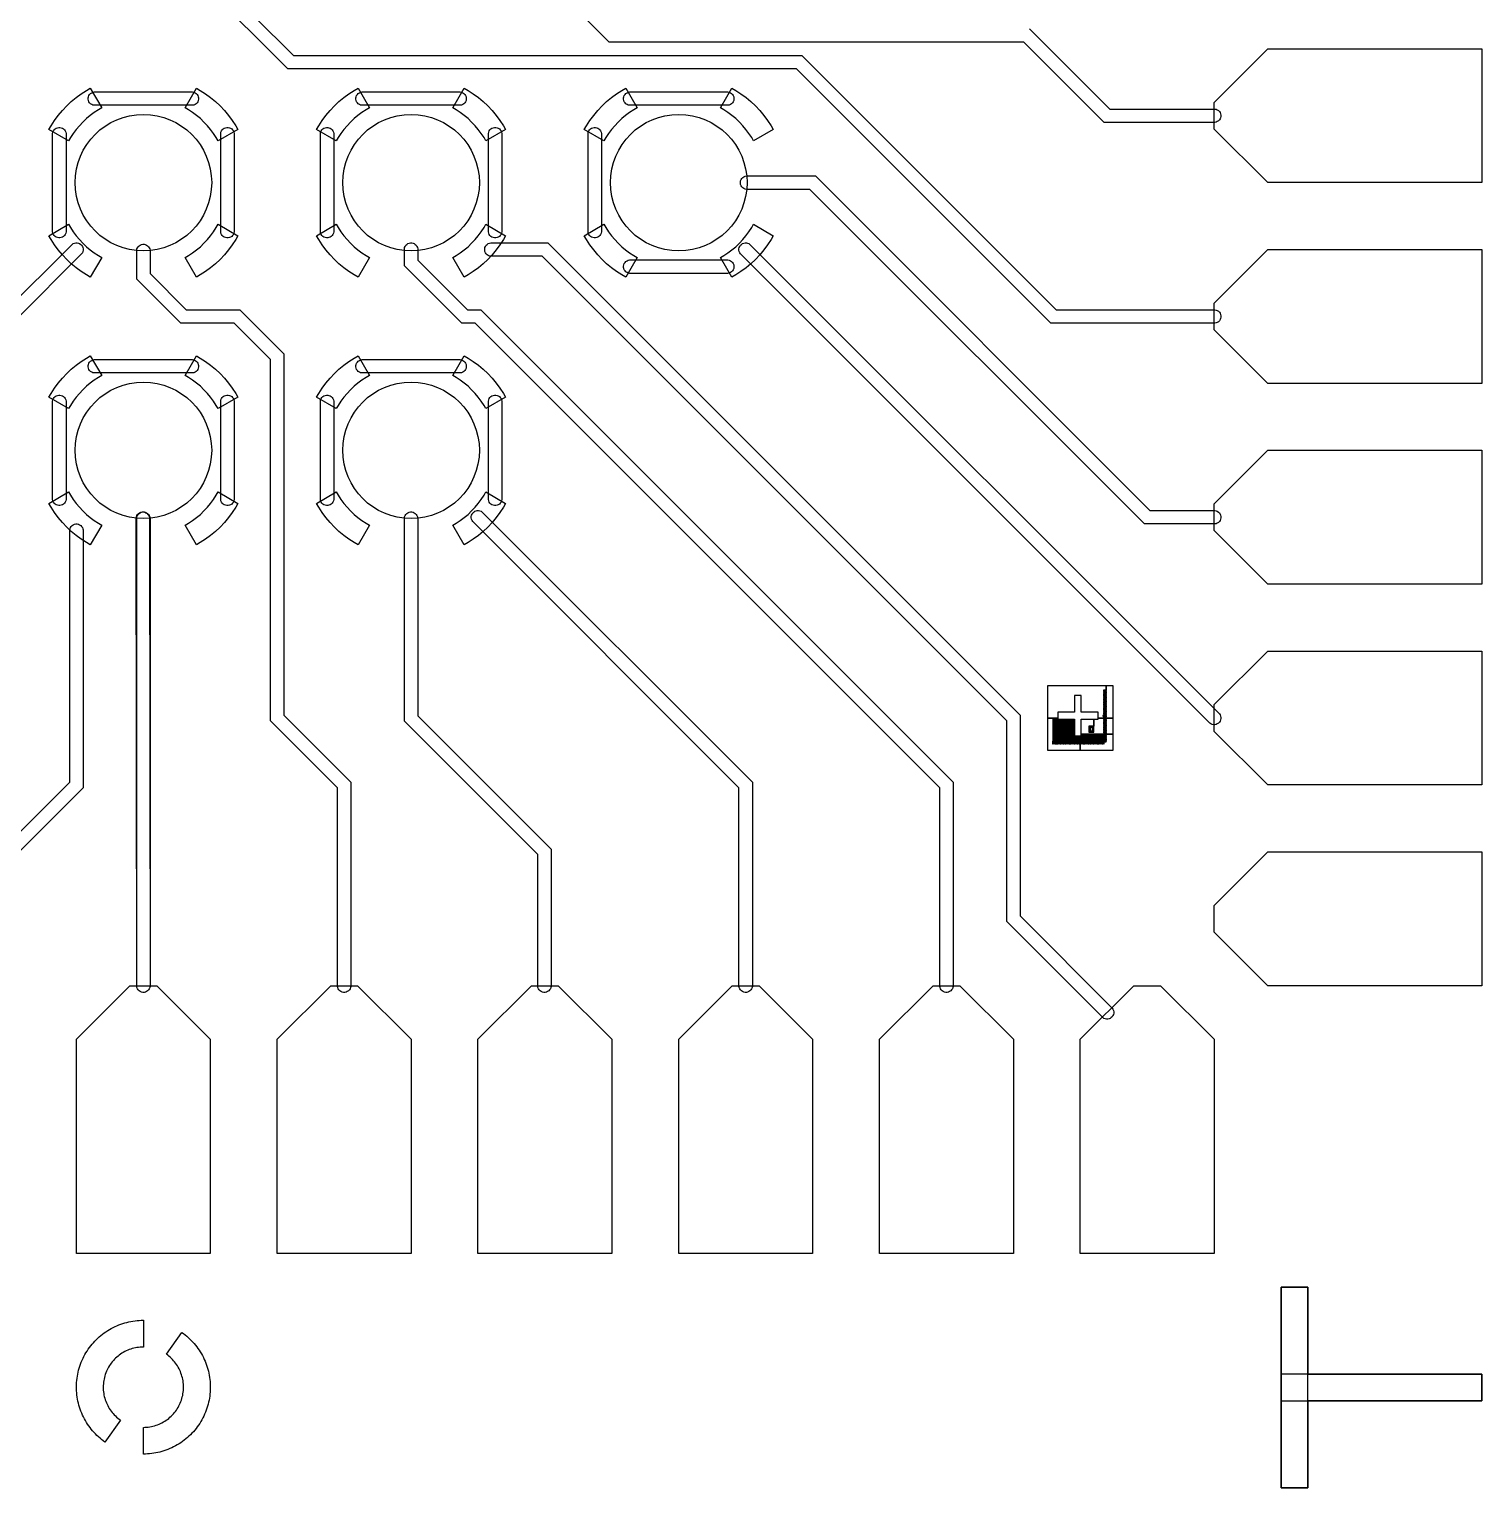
# Model space of a CAD drawing. Extents: x -17000 to 83000, y -61000 to 39000.
# Drawn here: x 32147 to 43000, y -33752 to -22853 of the extents above; entities that cross this region are included whole.
import ezdxf

# ---------------------------------------------------------------- set-up
doc = ezdxf.new("R2010")
doc.units = 0
doc.layers.add('Central Electrodes', color=2, linetype='CONTINUOUS')

# ---------------------------------------------------------------- blocks, each defined once
blk = doc.blocks.new('Half_moon_alignment1')
at = {"layer": 'Central Electrodes'}
for points in [[(-286.79, -409.58), (-299.5, -400.5), (-311.75, -391), (-324, -381), (-335.75, -370.75), (-347, -360), (-358, -349), (-368.75, -337.5), (-379.25, -326), (-389.25, -314), (-398.75, -301.5), (-408, -289), (-417, -276), (-425.25, -263), (-433.25, -249.5), (-441, -236), (-448, -222), (-454.75, -208), (-461, -193.5), (-466.75, -179), (-472.25, -164.5), (-477.25, -149.5), (-481.5, -134.5), (-485.5, -119.5), (-489, -104.25), (-492, -89), (-494.5, -73.5), (-496.75, -58), (-498.25, -42.5), (-499.25, -27), (-500, -11.25), (-500, 4.25), (-499.75, 20), (-498.75, 35.5), (-497.5, 51), (-495.5, 66.5), (-493.25, 82), (-490.5, 97.5), (-487.25, 112.75), (-483.5, 127.75), (-479.25, 143), (-474.5, 157.75), (-469.25, 172.5), (-463.75, 187), (-457.75, 201.5), (-451, 215.75), (-444.25, 229.75), (-436.75, 243.5), (-429, 257), (-420.75, 270.25), (-412, 283.25), (-403, 296), (-393.5, 308.5), (-383.75, 320.5), (-373.5, 332.5), (-363, 344), (-352, 355), (-340.75, 366), (-329.25, 376.5), (-317.25, 386.5), (-305, 396.25), (-292.5, 405.5), (-279.75, 414.5), (-266.5, 423), (-253.25, 431.25), (-239.75, 438.75), (-225.75, 446), (-211.75, 453), (-197.5, 459.25), (-183, 465.25), (-168.5, 470.75), (-153.75, 475.75), (-138.75, 480.5), (-123.75, 484.5), (-108.5, 488), (-93.25, 491.25), (-77.75, 494), (-62.25, 496.25), (-46.75, 497.75), (-31.25, 499), (-15.5, 499.75), (0, 500), (0, 300), (-12, 299.75), (-24, 299), (-36, 297.75), (-48, 296.25), (-59.75, 294), (-71.5, 291.25), (-83.25, 288.25), (-94.75, 284.75), (-106.25, 280.75), (-117.25, 276.25), (-128.25, 271.25), (-139, 265.75), (-149.75, 260), (-160, 253.75), (-170, 247.25), (-179.75, 240.25), (-189.25, 232.75), (-198.5, 225), (-207.5, 216.75), (-216, 208.25), (-224.25, 199.5), (-232, 190.25), (-239.5, 180.75), (-246.5, 171), (-253.25, 161), (-259.5, 150.75), (-265.25, 140.25), (-270.75, 129.5), (-275.75, 118.5), (-280.25, 107.25), (-284.25, 96), (-288, 84.5), (-291, 72.75), (-293.75, 61), (-296, 49.25), (-297.75, 37.25), (-299, 25.25), (-299.75, 13.25), (-300, 1.25), (-299.75, -10.75), (-299.25, -22.75), (-298, -34.75), (-296.25, -46.75), (-294.25, -58.75), (-291.75, -70.5), (-288.5, -82), (-285, -93.5), (-281, -105), (-276.75, -116.25), (-271.75, -127.25), (-266.5, -138), (-260.75, -148.5), (-254.5, -159), (-248, -169), (-241, -178.75), (-233.5, -188.25), (-225.75, -197.5), (-217.75, -206.5), (-209.25, -215), (-200.5, -223.25), (-191.25, -231.25), (-181.75, -238.75), (-172.07, -245.75)], [(0, -500), (0, -300), (12, -299.75), (24, -299), (36, -297.75), (48, -296.25), (59.75, -294), (71.5, -291.25), (83.25, -288.25), (94.75, -284.75), (106.25, -280.75), (117.25, -276.25), (128.25, -271.25), (139, -265.75), (149.75, -260), (160, -253.75), (170, -247.25), (179.75, -240.25), (189.25, -232.75), (198.5, -225), (207.5, -216.75), (216, -208.25), (224.25, -199.5), (232, -190.25), (239.5, -180.75), (246.5, -171), (253.25, -161), (259.5, -150.75), (265.25, -140.25), (270.75, -129.5), (275.75, -118.5), (280.25, -107.25), (284.25, -96), (288, -84.5), (291, -72.75), (293.75, -61), (296, -49.25), (297.75, -37.25), (299, -25.25), (299.75, -13.25), (300, -1.25), (299.75, 10.75), (299.25, 22.75), (298, 34.75), (296.25, 46.75), (294.25, 58.75), (291.75, 70.5), (288.5, 82), (285, 93.5), (281, 105), (276.75, 116.25), (271.75, 127.25), (266.5, 138), (260.75, 148.5), (254.5, 159), (248, 169), (241, 178.75), (233.5, 188.25), (225.75, 197.5), (217.75, 206.5), (209.25, 215), (200.5, 223.25), (191.25, 231.25), (181.75, 238.75), (172.07, 245.75), (286.79, 409.58), (299.5, 400.5), (311.75, 391), (324, 381), (335.75, 370.75), (347, 360), (358, 349), (368.75, 337.5), (379.25, 326), (389.25, 314), (398.75, 301.5), (408, 289), (417, 276), (425.25, 263), (433.25, 249.5), (441, 236), (448, 222), (454.75, 208), (461, 193.5), (466.75, 179), (472.25, 164.5), (477.25, 149.5), (481.5, 134.5), (485.5, 119.5), (489, 104.25), (492, 89), (494.5, 73.5), (496.75, 58), (498.25, 42.5), (499.25, 27), (500, 11.25), (500, -4.25), (499.75, -20), (498.75, -35.5), (497.5, -51), (495.5, -66.5), (493.25, -82), (490.5, -97.5), (487.25, -112.75), (483.5, -127.75), (479.25, -143), (474.5, -157.75), (469.25, -172.5), (463.75, -187), (457.75, -201.5), (451, -215.75), (444.25, -229.75), (436.75, -243.5), (429, -257), (420.75, -270.25), (412, -283.25), (403, -296), (393.5, -308.5), (383.75, -320.5), (373.5, -332.5), (363, -344), (352, -355), (340.75, -366), (329.25, -376.5), (317.25, -386.5), (305, -396.25), (292.5, -405.5), (279.75, -414.5), (266.5, -423), (253.25, -431.25), (239.75, -438.75), (225.75, -446), (211.75, -453), (197.5, -459.25), (183, -465.25), (168.5, -470.75), (153.75, -475.75), (138.75, -480.5), (123.75, -484.5), (108.5, -488), (93.25, -491.25), (77.75, -494), (62.25, -496.25), (46.75, -497.75), (31.25, -499), (15.5, -499.75)]]:
    blk.add_lwpolyline(points, close=True, dxfattribs=at)
blk = doc.blocks.new('BIG_photolith_alignment1')
at = {"layer": 'Central Electrodes'}
for points in [[(-225, -17.5), (-225, 225), (210, 225), (210, 190), (190, 190), (190, 185), (210, 185), (210, 180.5), (190, 180.5), (190, 175.5), (210, 175.5), (210, 171), (190, 171), (190, 166), (210, 166), (210, 161.5), (190, 161.5), (190, 156.5), (210, 156.5), (210, 152), (190, 152), (190, 147), (210, 147), (210, 142.5), (190, 142.5), (190, 137.5), (210, 137.5), (210, 133), (190, 133), (190, 128), (210, 128), (210, 123.5), (190, 123.5), (190, 118.5), (210, 118.5), (210, 114), (190, 114), (190, 109), (210, 109), (210, 104.5), (190, 104.5), (190, 99.5), (210, 99.5), (210, 95), (190, 95), (190, 90), (210, 90), (210, 85.5), (190, 85.5), (190, 80.5), (210, 80.5), (210, 76), (190, 76), (190, 71), (210, 71), (210, 66.5), (190, 66.5), (190, 61.5), (210, 61.5), (210, 57), (190, 57), (190, 52), (210, 52), (210, 47.5), (190, 47.5), (190, 42.5), (210, 42.5), (210, 38), (190, 38), (190, 33), (210, 33), (210, 28.5), (190, 28.5), (190, 23.5), (210, 23.5), (210, 19), (190, 19), (190, 14), (210, 14), (210, 9.5), (190, 9.5), (190, 4.5), (210, 4.5), (210, 0), (185, 0), (185, -5), (210, -5), (210, -9.5), (190, -9.5), (190, -14.5), (210, -14.5), (210, 225), (260, 225), (260, -17.5), (150, -17.5), (150, 25), (25, 25), (25, 150), (-25, 150), (-25, 25), (-150, 25), (-150, -17.5)], [(-225, -260), (-225, -17.5), (-185, -17.5), (-185, -190), (-190, -190), (-190, -210), (-185, -210), (-185, -17.5), (-175.5, -17.5), (-175.5, -190), (-180.5, -190), (-180.5, -210), (-175.5, -210), (-175.5, -17.5), (-166, -17.5), (-166, -190), (-171, -190), (-171, -210), (-166, -210), (-166, -17.5), (-156.5, -17.5), (-156.5, -190), (-161.5, -190), (-161.5, -210), (-156.5, -210), (-156.5, -17.5), (-150, -17.5), (-150, -25), (-147, -25), (-147, -190), (-152, -190), (-152, -210), (-147, -210), (-147, -25), (-137.5, -25), (-137.5, -190), (-142.5, -190), (-142.5, -210), (-137.5, -210), (-137.5, -25), (-128, -25), (-128, -190), (-133, -190), (-133, -210), (-128, -210), (-128, -25), (-118.5, -25), (-118.5, -190), (-123.5, -190), (-123.5, -210), (-118.5, -210), (-118.5, -25), (-109, -25), (-109, -190), (-114, -190), (-114, -210), (-109, -210), (-109, -25), (-99.5, -25), (-99.5, -190), (-104.5, -190), (-104.5, -210), (-99.5, -210), (-99.5, -25), (-90, -25), (-90, -190), (-95, -190), (-95, -210), (-90, -210), (-90, -25), (-80.5, -25), (-80.5, -190), (-85.5, -190), (-85.5, -210), (-80.5, -210), (-80.5, -25), (-71, -25), (-71, -190), (-76, -190), (-76, -210), (-71, -210), (-71, -25), (-61.5, -25), (-61.5, -190), (-66.5, -190), (-66.5, -210), (-61.5, -210), (-61.5, -25), (-52, -25), (-52, -190), (-57, -190), (-57, -210), (-52, -210), (-52, -25), (-42.5, -25), (-42.5, -190), (-47.5, -190), (-47.5, -210), (-42.5, -210), (-42.5, -25), (-33, -25), (-33, -190), (-38, -190), (-38, -210), (-33, -210), (-33, -25), (-25, -25), (-25, -150), (-23.5, -150), (-23.5, -190), (-28.5, -190), (-28.5, -210), (-23.5, -210), (-23.5, -150), (-14, -150), (-14, -190), (-19, -190), (-19, -210), (-14, -210), (-14, -150), (-4.5, -150), (-4.5, -190), (-9.5, -190), (-9.5, -210), (-4.5, -210), (-4.5, -150), (5, -150), (5, -185), (0, -185), (0, -210), (5, -210), (5, -150), (14.5, -150), (14.5, -190), (9.5, -190), (9.5, -210), (14.5, -210), (14.5, -150), (17.5, -150), (17.5, -260)], [(25, -138.75), (25, -25), (117.5, -25), (117.5, -77.5), (82.5, -77.5), (82.5, -122.5), (117.5, -122.5), (117.5, -25), (150, -25), (150, -17.5), (210, -17.5), (210, -19), (190, -19), (190, -24), (210, -24), (210, -28.5), (190, -28.5), (190, -33.5), (210, -33.5), (210, -38), (190, -38), (190, -43), (210, -43), (210, -47.5), (190, -47.5), (190, -52.5), (210, -52.5), (210, -57), (190, -57), (190, -62), (210, -62), (210, -66.5), (190, -66.5), (190, -71.5), (210, -71.5), (210, -76), (190, -76), (190, -81), (210, -81), (210, -85.5), (190, -85.5), (190, -90.5), (210, -90.5), (210, -95), (190, -95), (190, -100), (210, -100), (210, -104.5), (190, -104.5), (190, -109.5), (210, -109.5), (210, -114), (190, -114), (190, -119), (210, -119), (210, -123.5), (190, -123.5), (190, -128.5), (210, -128.5), (210, -133), (190, -133), (190, -138), (210, -138), (210, -17.5), (260, -17.5), (260, -138.75)], [(92.5, -117.5), (87.5, -112.5), (87.5, -87.5), (92.5, -82.5), (107.5, -82.5), (112.5, -87.5), (112.5, -112.5), (107.5, -117.5), (92.5, -117.5), (92.5, -110), (95, -112.5), (105, -112.5), (107.5, -110), (107.5, -90), (105, -87.5), (95, -87.5), (92.5, -90)], [(17.5, -260), (17.5, -150), (24, -150), (24, -190), (19, -190), (19, -210), (24, -210), (24, -150), (25, -150), (25, -138.75), (33.5, -138.75), (33.5, -190), (28.5, -190), (28.5, -210), (33.5, -210), (33.5, -138.75), (43, -138.75), (43, -190), (38, -190), (38, -210), (43, -210), (43, -138.75), (52.5, -138.75), (52.5, -190), (47.5, -190), (47.5, -210), (52.5, -210), (52.5, -138.75), (62, -138.75), (62, -190), (57, -190), (57, -210), (62, -210), (62, -138.75), (71.5, -138.75), (71.5, -190), (66.5, -190), (66.5, -210), (71.5, -210), (71.5, -138.75), (81, -138.75), (81, -190), (76, -190), (76, -210), (81, -210), (81, -138.75), (90.5, -138.75), (90.5, -190), (85.5, -190), (85.5, -210), (90.5, -210), (90.5, -138.75), (100, -138.75), (100, -190), (95, -190), (95, -210), (100, -210), (100, -138.75), (109.5, -138.75), (109.5, -190), (104.5, -190), (104.5, -210), (109.5, -210), (109.5, -138.75), (119, -138.75), (119, -190), (114, -190), (114, -210), (119, -210), (119, -138.75), (128.5, -138.75), (128.5, -190), (123.5, -190), (123.5, -210), (128.5, -210), (128.5, -138.75), (138, -138.75), (138, -190), (133, -190), (133, -210), (138, -210), (138, -138.75), (147.5, -138.75), (147.5, -190), (142.5, -190), (142.5, -210), (147.5, -210), (147.5, -138.75), (157, -138.75), (157, -190), (152, -190), (152, -210), (157, -210), (157, -138.75), (166.5, -138.75), (166.5, -190), (161.5, -190), (161.5, -210), (166.5, -210), (166.5, -138.75), (176, -138.75), (176, -190), (171, -190), (171, -210), (176, -210), (176, -138.75), (185.5, -138.75), (185.5, -190), (180.5, -190), (180.5, -210), (185.5, -210), (185.5, -138.75), (210, -138.75), (210, -142.5), (190, -142.5), (190, -147.5), (210, -147.5), (210, -152), (190, -152), (190, -157), (210, -157), (210, -161.5), (190, -161.5), (190, -166.5), (210, -166.5), (210, -171), (190, -171), (190, -176), (210, -176), (210, -180.5), (190, -180.5), (190, -185.5), (210, -185.5), (210, -190), (190, -190), (190, -210), (195, -210), (195, -195), (210, -195), (210, -138.75), (260, -138.75), (260, -260)]]:
    blk.add_lwpolyline(points, close=True, dxfattribs=at)

msp = doc.modelspace()

# ---------------------------------------------------------------- linework, layer by layer
at = {"layer": 'Central Electrodes'}
for points in [[(39620.71, -22850), (40220.71, -23450), (41004.925, -23450), (41014.584, -23451.921), (41023.684, -23455.691), (41031.873, -23461.162), (41038.838, -23468.127), (41044.309, -23476.316), (41048.079, -23485.416), (41050, -23495.075), (41050, -23504.925), (41048.079, -23514.584), (41044.309, -23523.684), (41038.838, -23531.873), (41031.873, -23538.838), (41023.684, -23544.309), (41014.584, -23548.079), (41004.925, -23550), (40179.29, -23550), (39579.29, -22950), (36479.29, -22950), (35579.29, -22050)], [(33531.873, -22461.163), (34120.71, -23050), (37920.71, -23050), (39820.71, -24950), (41004.925, -24950), (41014.584, -24951.921), (41023.684, -24955.691), (41031.873, -24961.162), (41038.838, -24968.127), (41044.309, -24976.316), (41048.079, -24985.416), (41050, -24995.075), (41050, -25004.925), (41048.079, -25014.584), (41044.309, -25023.684), (41038.838, -25031.873), (41031.873, -25038.838), (41023.684, -25044.309), (41014.584, -25048.079), (41004.925, -25050), (39779.29, -25050), (37879.29, -23150), (34079.29, -23150), (33461.163, -22531.873)], [(31951.078, -24978.212), (32468.127, -24461.163), (32476.316, -24455.691), (32485.416, -24451.922), (32495.076, -24450), (32504.925, -24450), (32514.585, -24451.922), (32523.684, -24455.691), (32531.873, -24461.162), (32538.838, -24468.127), (32544.309, -24476.316), (32548.078, -24485.415), (32550, -24495.075), (32550, -24504.924), (32548.078, -24514.584), (32544.309, -24523.684), (32538.837, -24531.873), (32051.062, -25019.648)], [(31450, -29479.29), (32450, -28479.29), (32450, -26595.075), (32451.921, -26585.416), (32455.691, -26576.316), (32461.162, -26568.127), (32468.127, -26561.162), (32476.316, -26555.691), (32485.416, -26551.921), (32495.075, -26550), (32504.925, -26550), (32514.584, -26551.921), (32523.684, -26555.691), (32531.873, -26561.162), (32538.838, -26568.127), (32544.309, -26576.316), (32548.079, -26585.416), (32550, -26595.075), (32550, -28520.71), (31550, -29520.71)], [(41499.865, -32251.916), (41499.865, -33751.916)], [(41699.865, -32251.916), (41499.865, -32251.916)], [(41699.865, -33751.916), (41699.865, -32251.916)], [(41499.865, -32901.916), (41499.865, -33101.916)], [(42999.865, -32901.916), (41499.865, -32901.916)], [(42999.865, -33101.916), (42999.865, -32901.916)], [(41499.865, -33101.916), (42999.865, -33101.916)], [(41499.865, -33751.916), (41699.865, -33751.916)]]:
    msp.add_lwpolyline(points, dxfattribs=at)
for points in [[(41400, -24000), (41000, -23600), (41000, -23400), (41400, -23000), (43000, -23000), (43000, -24000)], [(32440.743, -23688.66), (32293.52, -23603.66), (32310.303, -23574.589), (32336.206, -23535.206), (32364.354, -23497.398), (32394.654, -23461.287), (32427.001, -23427.001), (32461.287, -23394.654), (32497.398, -23364.354), (32535.206, -23336.207), (32574.589, -23310.303), (32603.66, -23293.52), (32688.66, -23440.743), (32663.873, -23455.055), (32632.757, -23475.521), (32602.879, -23497.763), (32574.351, -23521.701), (32547.26, -23547.26), (32521.701, -23574.351), (32497.763, -23602.879), (32475.52, -23632.757), (32455.055, -23663.873)], [(32632.575, -23422.132), (32622.916, -23420.211), (32613.816, -23416.441), (32605.627, -23410.97), (32598.662, -23404.005), (32593.191, -23395.816), (32589.421, -23386.716), (32587.5, -23377.057), (32587.5, -23367.207), (32589.421, -23357.548), (32593.191, -23348.448), (32598.662, -23340.259), (32605.627, -23333.294), (32613.816, -23327.823), (32622.916, -23324.053), (32632.575, -23322.132), (33367.425, -23322.132), (33377.084, -23324.053), (33386.184, -23327.823), (33394.373, -23333.294), (33401.338, -23340.259), (33406.809, -23348.448), (33410.579, -23357.548), (33412.5, -23367.207), (33412.5, -23377.057), (33410.579, -23386.716), (33406.809, -23395.816), (33401.338, -23404.005), (33394.373, -23410.97), (33386.184, -23416.441), (33377.084, -23420.211), (33367.425, -23422.132)], [(33559.257, -23688.66), (33544.945, -23663.873), (33524.479, -23632.757), (33502.237, -23602.879), (33478.299, -23574.351), (33452.74, -23547.26), (33425.649, -23521.701), (33397.121, -23497.763), (33367.243, -23475.521), (33336.127, -23455.055), (33311.34, -23440.743), (33396.34, -23293.52), (33425.411, -23310.303), (33464.794, -23336.207), (33502.602, -23364.354), (33538.713, -23394.654), (33572.999, -23427.001), (33605.346, -23461.287), (33635.646, -23497.398), (33663.793, -23535.206), (33689.697, -23574.589), (33706.48, -23603.66)], [(34440.743, -23688.66), (34293.52, -23603.66), (34310.303, -23574.589), (34336.207, -23535.206), (34364.354, -23497.398), (34394.654, -23461.287), (34427.001, -23427.001), (34461.287, -23394.654), (34497.398, -23364.354), (34535.206, -23336.207), (34574.589, -23310.303), (34603.66, -23293.52), (34688.66, -23440.743), (34663.873, -23455.055), (34632.757, -23475.521), (34602.879, -23497.763), (34574.351, -23521.701), (34547.26, -23547.26), (34521.701, -23574.351), (34497.763, -23602.879), (34475.521, -23632.757), (34455.055, -23663.873)], [(34632.575, -23422.132), (34622.916, -23420.211), (34613.816, -23416.441), (34605.627, -23410.97), (34598.662, -23404.005), (34593.191, -23395.816), (34589.421, -23386.716), (34587.5, -23377.057), (34587.5, -23367.207), (34589.421, -23357.548), (34593.191, -23348.448), (34598.662, -23340.259), (34605.627, -23333.294), (34613.816, -23327.823), (34622.916, -23324.053), (34632.575, -23322.132), (35367.425, -23322.132), (35377.084, -23324.053), (35386.184, -23327.823), (35394.373, -23333.294), (35401.338, -23340.259), (35406.809, -23348.448), (35410.579, -23357.548), (35412.5, -23367.207), (35412.5, -23377.057), (35410.579, -23386.716), (35406.809, -23395.816), (35401.338, -23404.005), (35394.373, -23410.97), (35386.184, -23416.441), (35377.084, -23420.211), (35367.425, -23422.132)], [(35559.257, -23688.66), (35544.945, -23663.873), (35524.479, -23632.757), (35502.237, -23602.879), (35478.299, -23574.351), (35452.74, -23547.26), (35425.649, -23521.701), (35397.121, -23497.763), (35367.243, -23475.521), (35336.127, -23455.055), (35311.34, -23440.743), (35396.34, -23293.52), (35425.411, -23310.303), (35464.794, -23336.207), (35502.602, -23364.354), (35538.713, -23394.654), (35572.999, -23427.001), (35605.346, -23461.287), (35635.646, -23497.398), (35663.793, -23535.206), (35689.697, -23574.589), (35706.48, -23603.66)], [(36440.743, -23688.66), (36293.52, -23603.66), (36310.303, -23574.589), (36336.207, -23535.206), (36364.354, -23497.398), (36394.654, -23461.287), (36427.001, -23427.001), (36461.287, -23394.654), (36497.398, -23364.354), (36535.206, -23336.207), (36574.589, -23310.303), (36603.66, -23293.52), (36688.66, -23440.743), (36663.873, -23455.055), (36632.757, -23475.521), (36602.879, -23497.763), (36574.351, -23521.701), (36547.26, -23547.26), (36521.701, -23574.351), (36497.763, -23602.879), (36475.521, -23632.757), (36455.055, -23663.873)], [(36632.575, -23422.132), (36622.916, -23420.211), (36613.816, -23416.441), (36605.627, -23410.97), (36598.662, -23404.005), (36593.191, -23395.816), (36589.421, -23386.716), (36587.5, -23377.057), (36587.5, -23367.207), (36589.421, -23357.548), (36593.191, -23348.448), (36598.662, -23340.259), (36605.627, -23333.294), (36613.816, -23327.823), (36622.916, -23324.053), (36632.575, -23322.132), (37367.425, -23322.132), (37377.084, -23324.053), (37386.184, -23327.823), (37394.373, -23333.294), (37401.338, -23340.259), (37406.809, -23348.448), (37410.579, -23357.548), (37412.5, -23367.207), (37412.5, -23377.057), (37410.579, -23386.716), (37406.809, -23395.816), (37401.338, -23404.005), (37394.373, -23410.97), (37386.184, -23416.441), (37377.084, -23420.211), (37367.425, -23422.132)], [(37559.257, -23688.66), (37544.945, -23663.873), (37524.479, -23632.757), (37502.237, -23602.879), (37478.299, -23574.351), (37452.74, -23547.26), (37425.649, -23521.701), (37397.121, -23497.763), (37367.243, -23475.521), (37336.127, -23455.055), (37311.34, -23440.743), (37396.34, -23293.52), (37425.411, -23310.303), (37464.794, -23336.207), (37502.602, -23364.354), (37538.713, -23394.654), (37572.999, -23427.001), (37605.346, -23461.287), (37635.646, -23497.398), (37663.793, -23535.206), (37689.697, -23574.589), (37706.48, -23603.66)], [(32367.207, -24412.5), (32357.548, -24410.579), (32348.448, -24406.809), (32340.259, -24401.338), (32333.294, -24394.373), (32327.823, -24386.184), (32324.053, -24377.084), (32322.132, -24367.425), (32322.132, -23632.575), (32324.053, -23622.916), (32327.823, -23613.816), (32333.294, -23605.627), (32340.259, -23598.662), (32348.448, -23593.191), (32357.548, -23589.421), (32367.207, -23587.5), (32377.057, -23587.5), (32386.716, -23589.421), (32395.816, -23593.191), (32404.005, -23598.662), (32410.97, -23605.627), (32416.441, -23613.816), (32420.211, -23622.916), (32422.132, -23632.575), (32422.132, -24367.425), (32420.211, -24377.084), (32416.441, -24386.184), (32410.97, -24394.373), (32404.005, -24401.338), (32395.816, -24406.809), (32386.716, -24410.579), (32377.057, -24412.5)], [(33622.943, -24412.5), (33613.284, -24410.579), (33604.184, -24406.809), (33595.995, -24401.338), (33589.03, -24394.373), (33583.559, -24386.184), (33579.789, -24377.084), (33577.868, -24367.425), (33577.868, -23632.575), (33579.789, -23622.916), (33583.559, -23613.816), (33589.03, -23605.627), (33595.995, -23598.662), (33604.184, -23593.191), (33613.284, -23589.421), (33622.943, -23587.5), (33632.793, -23587.5), (33642.452, -23589.421), (33651.552, -23593.191), (33659.741, -23598.662), (33666.706, -23605.627), (33672.177, -23613.816), (33675.947, -23622.916), (33677.868, -23632.575), (33677.868, -24367.425), (33675.947, -24377.084), (33672.177, -24386.184), (33666.706, -24394.373), (33659.741, -24401.338), (33651.552, -24406.809), (33642.452, -24410.579), (33632.793, -24412.5)], [(34367.207, -24412.5), (34357.548, -24410.579), (34348.448, -24406.809), (34340.259, -24401.338), (34333.294, -24394.373), (34327.823, -24386.184), (34324.053, -24377.084), (34322.132, -24367.425), (34322.132, -23632.575), (34324.053, -23622.916), (34327.823, -23613.816), (34333.294, -23605.627), (34340.259, -23598.662), (34348.448, -23593.191), (34357.548, -23589.421), (34367.207, -23587.5), (34377.057, -23587.5), (34386.716, -23589.421), (34395.816, -23593.191), (34404.005, -23598.662), (34410.97, -23605.627), (34416.441, -23613.816), (34420.211, -23622.916), (34422.132, -23632.575), (34422.132, -24367.425), (34420.211, -24377.084), (34416.441, -24386.184), (34410.97, -24394.373), (34404.005, -24401.338), (34395.816, -24406.809), (34386.716, -24410.579), (34377.057, -24412.5)], [(35622.943, -24412.5), (35613.284, -24410.579), (35604.184, -24406.809), (35595.995, -24401.338), (35589.03, -24394.373), (35583.559, -24386.184), (35579.789, -24377.084), (35577.868, -24367.425), (35577.868, -23632.575), (35579.789, -23622.916), (35583.559, -23613.816), (35589.03, -23605.627), (35595.995, -23598.662), (35604.184, -23593.191), (35613.284, -23589.421), (35622.943, -23587.5), (35632.793, -23587.5), (35642.452, -23589.421), (35651.552, -23593.191), (35659.741, -23598.662), (35666.706, -23605.627), (35672.177, -23613.816), (35675.947, -23622.916), (35677.868, -23632.575), (35677.868, -24367.425), (35675.947, -24377.084), (35672.177, -24386.184), (35666.706, -24394.373), (35659.741, -24401.338), (35651.552, -24406.809), (35642.452, -24410.579), (35632.793, -24412.5)], [(36367.207, -24412.5), (36357.548, -24410.579), (36348.448, -24406.809), (36340.259, -24401.338), (36333.294, -24394.373), (36327.823, -24386.184), (36324.053, -24377.084), (36322.132, -24367.425), (36322.132, -23632.575), (36324.053, -23622.916), (36327.823, -23613.816), (36333.294, -23605.627), (36340.259, -23598.662), (36348.448, -23593.191), (36357.548, -23589.421), (36367.207, -23587.5), (36377.057, -23587.5), (36386.716, -23589.421), (36395.816, -23593.191), (36404.005, -23598.662), (36410.97, -23605.627), (36416.441, -23613.816), (36420.211, -23622.916), (36422.132, -23632.575), (36422.132, -24367.425), (36420.211, -24377.084), (36416.441, -24386.184), (36410.97, -24394.373), (36404.005, -24401.338), (36395.816, -24406.809), (36386.716, -24410.579), (36377.057, -24412.5)], [(40479.361, -26550), (37979.29, -24049.929), (37505.327, -24049.929), (37495.668, -24048.008), (37486.568, -24044.238), (37478.379, -24038.767), (37471.414, -24031.802), (37465.943, -24023.613), (37462.173, -24014.513), (37460.252, -24004.854), (37460.252, -23995.004), (37462.173, -23985.345), (37465.943, -23976.245), (37471.414, -23968.056), (37478.379, -23961.091), (37486.568, -23955.62), (37495.668, -23951.85), (37505.327, -23949.929), (38020.71, -23949.929), (40520.781, -26450), (41004.925, -26450), (41014.584, -26451.921), (41023.684, -26455.691), (41031.873, -26461.162), (41038.838, -26468.127), (41044.309, -26476.316), (41048.079, -26485.416), (41050, -26495.075), (41050, -26504.925), (41048.079, -26514.584), (41044.309, -26523.684), (41038.838, -26531.873), (41031.873, -26538.838), (41023.684, -26544.309), (41014.584, -26548.079), (41004.925, -26550)], [(32603.66, -24706.48), (32574.589, -24689.697), (32535.206, -24663.793), (32497.398, -24635.646), (32461.287, -24605.346), (32427.001, -24572.999), (32394.654, -24538.713), (32364.354, -24502.602), (32336.206, -24464.794), (32310.303, -24425.411), (32293.52, -24396.34), (32440.743, -24311.34), (32455.055, -24336.127), (32475.52, -24367.243), (32497.763, -24397.121), (32521.701, -24425.649), (32547.26, -24452.74), (32574.351, -24478.299), (32602.879, -24502.237), (32632.757, -24524.479), (32663.873, -24544.945), (32688.66, -24559.257)], [(33396.34, -24706.48), (33311.34, -24559.257), (33336.127, -24544.945), (33367.243, -24524.479), (33397.121, -24502.237), (33425.649, -24478.299), (33452.74, -24452.74), (33478.299, -24425.649), (33502.237, -24397.121), (33524.479, -24367.243), (33544.945, -24336.127), (33559.257, -24311.34), (33706.48, -24396.34), (33689.697, -24425.411), (33663.793, -24464.794), (33635.646, -24502.602), (33605.346, -24538.713), (33572.999, -24572.999), (33538.713, -24605.346), (33502.602, -24635.646), (33464.794, -24663.793), (33425.411, -24689.697)], [(34603.66, -24706.48), (34574.589, -24689.697), (34535.206, -24663.793), (34497.398, -24635.646), (34461.287, -24605.346), (34427.001, -24572.999), (34394.654, -24538.713), (34364.354, -24502.602), (34336.207, -24464.794), (34310.303, -24425.411), (34293.52, -24396.34), (34440.743, -24311.34), (34455.055, -24336.127), (34475.521, -24367.243), (34497.763, -24397.121), (34521.701, -24425.649), (34547.26, -24452.74), (34574.351, -24478.299), (34602.879, -24502.237), (34632.757, -24524.479), (34663.873, -24544.945), (34688.66, -24559.257)], [(35396.34, -24706.48), (35311.34, -24559.257), (35336.127, -24544.945), (35367.243, -24524.479), (35397.121, -24502.237), (35425.649, -24478.299), (35452.74, -24452.74), (35478.299, -24425.649), (35502.237, -24397.121), (35524.479, -24367.243), (35544.945, -24336.127), (35559.257, -24311.34), (35706.48, -24396.34), (35689.697, -24425.411), (35663.793, -24464.794), (35635.646, -24502.602), (35605.346, -24538.713), (35572.999, -24572.999), (35538.713, -24605.346), (35502.602, -24635.646), (35464.794, -24663.793), (35425.411, -24689.697)], [(36603.66, -24706.48), (36574.589, -24689.697), (36535.206, -24663.793), (36497.398, -24635.646), (36461.287, -24605.346), (36427.001, -24572.999), (36394.654, -24538.713), (36364.354, -24502.602), (36336.207, -24464.794), (36310.303, -24425.411), (36293.52, -24396.34), (36440.743, -24311.34), (36455.055, -24336.127), (36475.521, -24367.243), (36497.763, -24397.121), (36521.701, -24425.649), (36547.26, -24452.74), (36574.351, -24478.299), (36602.879, -24502.237), (36632.757, -24524.479), (36663.873, -24544.945), (36688.66, -24559.257)], [(37396.34, -24706.48), (37311.34, -24559.257), (37336.127, -24544.945), (37367.243, -24524.479), (37397.121, -24502.237), (37425.649, -24478.299), (37452.74, -24452.74), (37478.299, -24425.649), (37502.237, -24397.121), (37524.479, -24367.243), (37544.945, -24336.127), (37559.257, -24311.34), (37706.48, -24396.34), (37689.697, -24425.411), (37663.793, -24464.794), (37635.646, -24502.602), (37605.346, -24538.713), (37572.999, -24572.999), (37538.713, -24605.346), (37502.602, -24635.646), (37464.794, -24663.793), (37425.411, -24689.697)], [(34495.075, -30050), (34485.416, -30048.079), (34476.316, -30044.309), (34468.127, -30038.838), (34461.162, -30031.873), (34455.691, -30023.684), (34451.921, -30014.584), (34450, -30004.925), (34450, -28520.71), (33950, -28020.71), (33950, -25320.71), (33679.29, -25050), (33279.29, -25050), (32950, -24720.71), (32950, -24505.36), (32951.921, -24495.701), (32955.691, -24486.601), (32961.162, -24478.412), (32968.127, -24471.447), (32976.316, -24465.976), (32985.416, -24462.206), (32995.075, -24460.285), (33004.925, -24460.285), (33014.584, -24462.206), (33023.684, -24465.976), (33031.873, -24471.447), (33038.838, -24478.412), (33044.309, -24486.601), (33048.079, -24495.701), (33050, -24505.36), (33050, -24679.29), (33320.71, -24950), (33720.71, -24950), (34050, -25279.29), (34050, -27979.29), (34550, -28479.29), (34550, -30004.925), (34548.079, -30014.584), (34544.309, -30023.684), (34538.838, -30031.873), (34531.873, -30038.838), (34523.684, -30044.309), (34514.584, -30048.079), (34504.925, -30050)], [(38995.075, -30050), (38985.416, -30048.079), (38976.316, -30044.309), (38968.127, -30038.838), (38961.162, -30031.873), (38955.691, -30023.684), (38951.921, -30014.584), (38950, -30004.925), (38950, -28520.71), (35479.29, -25050), (35379.29, -25050), (34950, -24620.71), (34950, -24495.075), (34951.921, -24485.416), (34955.691, -24476.316), (34961.162, -24468.127), (34968.127, -24461.162), (34976.316, -24455.691), (34985.416, -24451.921), (34995.075, -24450), (35004.925, -24450), (35014.584, -24451.921), (35023.684, -24455.691), (35031.873, -24461.162), (35038.838, -24468.127), (35044.309, -24476.316), (35048.079, -24485.416), (35050, -24495.075), (35050, -24579.29), (35420.71, -24950), (35520.71, -24950), (39050, -28479.29), (39050, -30004.925), (39048.079, -30014.584), (39044.309, -30023.684), (39038.838, -30031.873), (39031.873, -30038.838), (39023.684, -30044.309), (39014.584, -30048.079), (39004.925, -30050)], [(40195.076, -30250), (40185.416, -30248.078), (40176.316, -30244.309), (40168.127, -30238.837), (39450, -29520.71), (39450, -28020.71), (35979.29, -24550), (35595.075, -24550), (35585.416, -24548.079), (35576.316, -24544.309), (35568.127, -24538.838), (35561.162, -24531.873), (35555.691, -24523.684), (35551.921, -24514.584), (35550, -24504.925), (35550, -24495.075), (35551.921, -24485.416), (35555.691, -24476.316), (35561.162, -24468.127), (35568.127, -24461.162), (35576.316, -24455.691), (35585.416, -24451.921), (35595.075, -24450), (36020.71, -24450), (39550, -27979.29), (39550, -29479.29), (40238.837, -30168.127), (40244.309, -30176.316), (40248.078, -30185.416), (40250, -30195.076), (40250, -30204.925), (40248.078, -30214.585), (40244.309, -30223.684), (40238.838, -30231.873), (40231.873, -30238.838), (40223.684, -30244.309), (40214.585, -30248.078), (40204.925, -30250)], [(40995.076, -28050), (40985.416, -28048.078), (40976.316, -28044.309), (40968.127, -28038.837), (37461.163, -24531.873), (37455.691, -24523.684), (37451.922, -24514.584), (37450, -24504.924), (37450, -24495.075), (37451.922, -24485.415), (37455.691, -24476.316), (37461.162, -24468.127), (37468.127, -24461.162), (37476.316, -24455.691), (37485.415, -24451.922), (37495.075, -24450), (37504.924, -24450), (37514.584, -24451.922), (37523.684, -24455.691), (37531.873, -24461.163), (41038.837, -27968.127), (41044.309, -27976.316), (41048.078, -27985.416), (41050, -27995.076), (41050, -28004.925), (41048.078, -28014.585), (41044.309, -28023.684), (41038.838, -28031.873), (41031.873, -28038.838), (41023.684, -28044.309), (41014.585, -28048.078), (41004.925, -28050)], [(41400, -25500), (41000, -25100), (41000, -24900), (41400, -24500), (43000, -24500), (43000, -25500)], [(36632.575, -24677.868), (36622.916, -24675.947), (36613.816, -24672.177), (36605.627, -24666.706), (36598.662, -24659.741), (36593.191, -24651.552), (36589.421, -24642.452), (36587.5, -24632.793), (36587.5, -24622.943), (36589.421, -24613.284), (36593.191, -24604.184), (36598.662, -24595.995), (36605.627, -24589.03), (36613.816, -24583.559), (36622.916, -24579.789), (36632.575, -24577.868), (37367.425, -24577.868), (37377.084, -24579.789), (37386.184, -24583.559), (37394.373, -24589.03), (37401.338, -24595.995), (37406.809, -24604.184), (37410.579, -24613.284), (37412.5, -24622.943), (37412.5, -24632.793), (37410.579, -24642.452), (37406.809, -24651.552), (37401.338, -24659.741), (37394.373, -24666.706), (37386.184, -24672.177), (37377.084, -24675.947), (37367.425, -24677.868)], [(32440.743, -25688.66), (32293.52, -25603.66), (32310.303, -25574.589), (32336.206, -25535.206), (32364.354, -25497.398), (32394.654, -25461.287), (32427.001, -25427.001), (32461.287, -25394.654), (32497.398, -25364.354), (32535.206, -25336.207), (32574.589, -25310.303), (32603.66, -25293.52), (32688.66, -25440.743), (32663.873, -25455.055), (32632.757, -25475.521), (32602.879, -25497.763), (32574.351, -25521.701), (32547.26, -25547.26), (32521.701, -25574.351), (32497.763, -25602.879), (32475.52, -25632.757), (32455.055, -25663.873)], [(32632.575, -25422.132), (32622.916, -25420.211), (32613.816, -25416.441), (32605.627, -25410.97), (32598.662, -25404.005), (32593.191, -25395.816), (32589.421, -25386.716), (32587.5, -25377.057), (32587.5, -25367.207), (32589.421, -25357.548), (32593.191, -25348.448), (32598.662, -25340.259), (32605.627, -25333.294), (32613.816, -25327.823), (32622.916, -25324.053), (32632.575, -25322.132), (33367.425, -25322.132), (33377.084, -25324.053), (33386.184, -25327.823), (33394.373, -25333.294), (33401.338, -25340.259), (33406.809, -25348.448), (33410.579, -25357.548), (33412.5, -25367.207), (33412.5, -25377.057), (33410.579, -25386.716), (33406.809, -25395.816), (33401.338, -25404.005), (33394.373, -25410.97), (33386.184, -25416.441), (33377.084, -25420.211), (33367.425, -25422.132)], [(33559.257, -25688.66), (33544.945, -25663.873), (33524.479, -25632.757), (33502.237, -25602.879), (33478.299, -25574.351), (33452.74, -25547.26), (33425.649, -25521.701), (33397.121, -25497.763), (33367.243, -25475.521), (33336.127, -25455.055), (33311.34, -25440.743), (33396.34, -25293.52), (33425.411, -25310.303), (33464.794, -25336.207), (33502.602, -25364.354), (33538.713, -25394.654), (33572.999, -25427.001), (33605.346, -25461.287), (33635.646, -25497.398), (33663.793, -25535.206), (33689.697, -25574.589), (33706.48, -25603.66)], [(34440.743, -25688.66), (34293.52, -25603.66), (34310.303, -25574.589), (34336.207, -25535.206), (34364.354, -25497.398), (34394.654, -25461.287), (34427.001, -25427.001), (34461.287, -25394.654), (34497.398, -25364.354), (34535.206, -25336.207), (34574.589, -25310.303), (34603.66, -25293.52), (34688.66, -25440.743), (34663.873, -25455.055), (34632.757, -25475.521), (34602.879, -25497.763), (34574.351, -25521.701), (34547.26, -25547.26), (34521.701, -25574.351), (34497.763, -25602.879), (34475.521, -25632.757), (34455.055, -25663.873)], [(34632.575, -25422.132), (34622.916, -25420.211), (34613.816, -25416.441), (34605.627, -25410.97), (34598.662, -25404.005), (34593.191, -25395.816), (34589.421, -25386.716), (34587.5, -25377.057), (34587.5, -25367.207), (34589.421, -25357.548), (34593.191, -25348.448), (34598.662, -25340.259), (34605.627, -25333.294), (34613.816, -25327.823), (34622.916, -25324.053), (34632.575, -25322.132), (35367.425, -25322.132), (35377.084, -25324.053), (35386.184, -25327.823), (35394.373, -25333.294), (35401.338, -25340.259), (35406.809, -25348.448), (35410.579, -25357.548), (35412.5, -25367.207), (35412.5, -25377.057), (35410.579, -25386.716), (35406.809, -25395.816), (35401.338, -25404.005), (35394.373, -25410.97), (35386.184, -25416.441), (35377.084, -25420.211), (35367.425, -25422.132)], [(35559.257, -25688.66), (35544.945, -25663.873), (35524.479, -25632.757), (35502.237, -25602.879), (35478.299, -25574.351), (35452.74, -25547.26), (35425.649, -25521.701), (35397.121, -25497.763), (35367.243, -25475.521), (35336.127, -25455.055), (35311.34, -25440.743), (35396.34, -25293.52), (35425.411, -25310.303), (35464.794, -25336.207), (35502.602, -25364.354), (35538.713, -25394.654), (35572.999, -25427.001), (35605.346, -25461.287), (35635.646, -25497.398), (35663.793, -25535.206), (35689.697, -25574.589), (35706.48, -25603.66)], [(32367.207, -26412.5), (32357.548, -26410.579), (32348.448, -26406.809), (32340.259, -26401.338), (32333.294, -26394.373), (32327.823, -26386.184), (32324.053, -26377.084), (32322.132, -26367.425), (32322.132, -25632.575), (32324.053, -25622.916), (32327.823, -25613.816), (32333.294, -25605.627), (32340.259, -25598.662), (32348.448, -25593.191), (32357.548, -25589.421), (32367.207, -25587.5), (32377.057, -25587.5), (32386.716, -25589.421), (32395.816, -25593.191), (32404.005, -25598.662), (32410.97, -25605.627), (32416.441, -25613.816), (32420.211, -25622.916), (32422.132, -25632.575), (32422.132, -26367.425), (32420.211, -26377.084), (32416.441, -26386.184), (32410.97, -26394.373), (32404.005, -26401.338), (32395.816, -26406.809), (32386.716, -26410.579), (32377.057, -26412.5)], [(33622.943, -26412.5), (33613.284, -26410.579), (33604.184, -26406.809), (33595.995, -26401.338), (33589.03, -26394.373), (33583.559, -26386.184), (33579.789, -26377.084), (33577.868, -26367.425), (33577.868, -25632.575), (33579.789, -25622.916), (33583.559, -25613.816), (33589.03, -25605.627), (33595.995, -25598.662), (33604.184, -25593.191), (33613.284, -25589.421), (33622.943, -25587.5), (33632.793, -25587.5), (33642.452, -25589.421), (33651.552, -25593.191), (33659.741, -25598.662), (33666.706, -25605.627), (33672.177, -25613.816), (33675.947, -25622.916), (33677.868, -25632.575), (33677.868, -26367.425), (33675.947, -26377.084), (33672.177, -26386.184), (33666.706, -26394.373), (33659.741, -26401.338), (33651.552, -26406.809), (33642.452, -26410.579), (33632.793, -26412.5)], [(34367.207, -26412.5), (34357.548, -26410.579), (34348.448, -26406.809), (34340.259, -26401.338), (34333.294, -26394.373), (34327.823, -26386.184), (34324.053, -26377.084), (34322.132, -26367.425), (34322.132, -25632.575), (34324.053, -25622.916), (34327.823, -25613.816), (34333.294, -25605.627), (34340.259, -25598.662), (34348.448, -25593.191), (34357.548, -25589.421), (34367.207, -25587.5), (34377.057, -25587.5), (34386.716, -25589.421), (34395.816, -25593.191), (34404.005, -25598.662), (34410.97, -25605.627), (34416.441, -25613.816), (34420.211, -25622.916), (34422.132, -25632.575), (34422.132, -26367.425), (34420.211, -26377.084), (34416.441, -26386.184), (34410.97, -26394.373), (34404.005, -26401.338), (34395.816, -26406.809), (34386.716, -26410.579), (34377.057, -26412.5)], [(35622.943, -26412.5), (35613.284, -26410.579), (35604.184, -26406.809), (35595.995, -26401.338), (35589.03, -26394.373), (35583.559, -26386.184), (35579.789, -26377.084), (35577.868, -26367.425), (35577.868, -25632.575), (35579.789, -25622.916), (35583.559, -25613.816), (35589.03, -25605.627), (35595.995, -25598.662), (35604.184, -25593.191), (35613.284, -25589.421), (35622.943, -25587.5), (35632.793, -25587.5), (35642.452, -25589.421), (35651.552, -25593.191), (35659.741, -25598.662), (35666.706, -25605.627), (35672.177, -25613.816), (35675.947, -25622.916), (35677.868, -25632.575), (35677.868, -26367.425), (35675.947, -26377.084), (35672.177, -26386.184), (35666.706, -26394.373), (35659.741, -26401.338), (35651.552, -26406.809), (35642.452, -26410.579), (35632.793, -26412.5)], [(41400, -27000), (41000, -26600), (41000, -26400), (41400, -26000), (43000, -26000), (43000, -27000)], [(32603.66, -26706.48), (32574.589, -26689.697), (32535.206, -26663.793), (32497.398, -26635.646), (32461.287, -26605.346), (32427.001, -26572.999), (32394.654, -26538.713), (32364.354, -26502.602), (32336.206, -26464.794), (32310.303, -26425.411), (32293.52, -26396.34), (32440.743, -26311.34), (32455.055, -26336.127), (32475.52, -26367.243), (32497.763, -26397.121), (32521.701, -26425.649), (32547.26, -26452.74), (32574.351, -26478.299), (32602.879, -26502.237), (32632.757, -26524.479), (32663.873, -26544.945), (32688.66, -26559.257)], [(33396.34, -26706.48), (33311.34, -26559.257), (33336.127, -26544.945), (33367.243, -26524.479), (33397.121, -26502.237), (33425.649, -26478.299), (33452.74, -26452.74), (33478.299, -26425.649), (33502.237, -26397.121), (33524.479, -26367.243), (33544.945, -26336.127), (33559.257, -26311.34), (33706.48, -26396.34), (33689.697, -26425.411), (33663.793, -26464.794), (33635.646, -26502.602), (33605.346, -26538.713), (33572.999, -26572.999), (33538.713, -26605.346), (33502.602, -26635.646), (33464.794, -26663.793), (33425.411, -26689.697)], [(34603.66, -26706.48), (34574.589, -26689.697), (34535.206, -26663.793), (34497.398, -26635.646), (34461.287, -26605.346), (34427.001, -26572.999), (34394.654, -26538.713), (34364.354, -26502.602), (34336.207, -26464.794), (34310.303, -26425.411), (34293.52, -26396.34), (34440.743, -26311.34), (34455.055, -26336.127), (34475.521, -26367.243), (34497.763, -26397.121), (34521.701, -26425.649), (34547.26, -26452.74), (34574.351, -26478.299), (34602.879, -26502.237), (34632.757, -26524.479), (34663.873, -26544.945), (34688.66, -26559.257)], [(35396.34, -26706.48), (35311.34, -26559.257), (35336.127, -26544.945), (35367.243, -26524.479), (35397.121, -26502.237), (35425.649, -26478.299), (35452.74, -26452.74), (35478.299, -26425.649), (35502.237, -26397.121), (35524.479, -26367.243), (35544.945, -26336.127), (35559.257, -26311.34), (35706.48, -26396.34), (35689.697, -26425.411), (35663.793, -26464.794), (35635.646, -26502.602), (35605.346, -26538.713), (35572.999, -26572.999), (35538.713, -26605.346), (35502.602, -26635.646), (35464.794, -26663.793), (35425.411, -26689.697)], [(32995.137, -30049.733), (32985.474, -30047.823), (32976.37, -30044.065), (32968.174, -30038.604), (32961.202, -30031.648), (32955.72, -30023.465), (32951.939, -30014.37), (32950.006, -30004.713), (32945.723, -26505.389), (32947.633, -26495.726), (32951.391, -26486.622), (32956.852, -26478.426), (32963.808, -26471.454), (32971.991, -26465.972), (32981.086, -26462.191), (32990.743, -26460.258), (33000.592, -26460.246), (33010.255, -26462.156), (33019.359, -26465.914), (33027.555, -26471.375), (33034.527, -26478.331), (33040.009, -26486.514), (33043.79, -26495.609), (33045.723, -26505.266), (33050.006, -30004.59), (33048.096, -30014.253), (33044.338, -30023.357), (33038.877, -30031.553), (33031.921, -30038.525), (33023.738, -30044.007), (33014.643, -30047.788), (33004.986, -30049.721)], [(32994.973, -30050), (32985.314, -30048.079), (32976.214, -30044.309), (32968.025, -30038.838), (32961.06, -30031.873), (32955.589, -30023.684), (32951.819, -30014.584), (32949.898, -30004.925), (32949.898, -26505.327), (32951.819, -26495.668), (32955.589, -26486.568), (32961.06, -26478.379), (32968.025, -26471.414), (32976.214, -26465.943), (32985.314, -26462.173), (32994.973, -26460.252), (33004.823, -26460.252), (33014.482, -26462.173), (33023.582, -26465.943), (33031.771, -26471.414), (33038.736, -26478.379), (33044.207, -26486.568), (33047.977, -26495.668), (33049.898, -26505.327), (33049.898, -30004.925), (33047.977, -30014.584), (33044.207, -30023.684), (33038.736, -30031.873), (33031.771, -30038.838), (33023.582, -30044.309), (33014.482, -30048.079), (33004.823, -30050)], [(35991.328, -30050), (35981.669, -30048.079), (35972.569, -30044.309), (35964.38, -30038.838), (35957.415, -30031.873), (35951.944, -30023.684), (35948.174, -30014.584), (35946.253, -30004.925), (35946.253, -29020.71), (34950, -28024.457), (34950, -26505.327), (34951.921, -26495.668), (34955.691, -26486.568), (34961.162, -26478.379), (34968.127, -26471.414), (34976.316, -26465.943), (34985.416, -26462.173), (34995.075, -26460.252), (35004.925, -26460.252), (35014.584, -26462.173), (35023.684, -26465.943), (35031.873, -26471.414), (35038.838, -26478.379), (35044.309, -26486.568), (35048.079, -26495.668), (35050, -26505.327), (35050, -27983.037), (36046.253, -28979.29), (36046.253, -30004.925), (36044.332, -30014.584), (36040.562, -30023.684), (36035.091, -30031.873), (36028.126, -30038.838), (36019.937, -30044.309), (36010.837, -30048.079), (36001.178, -30050)], [(37495.075, -30050), (37485.416, -30048.079), (37476.316, -30044.309), (37468.127, -30038.838), (37461.162, -30031.873), (37455.691, -30023.684), (37451.921, -30014.584), (37450, -30004.925), (37450, -28520.71), (35461.163, -26531.873), (35455.691, -26523.684), (35451.922, -26514.584), (35450, -26504.924), (35450, -26495.075), (35451.922, -26485.415), (35455.691, -26476.316), (35461.162, -26468.127), (35468.127, -26461.162), (35476.316, -26455.691), (35485.415, -26451.922), (35495.075, -26450), (35504.924, -26450), (35514.584, -26451.922), (35523.684, -26455.691), (35531.873, -26461.163), (37550, -28479.29), (37550, -30004.925), (37548.079, -30014.584), (37544.309, -30023.684), (37538.838, -30031.873), (37531.873, -30038.838), (37523.684, -30044.309), (37514.584, -30048.079), (37504.925, -30050)], [(41400, -28500), (41000, -28100), (41000, -27900), (41400, -27500), (43000, -27500), (43000, -28500)], [(41400, -30000), (41000, -29600), (41000, -29400), (41400, -29000), (43000, -29000), (43000, -30000)], [(32500, -32000), (32500, -30400), (32900, -30000), (33100, -30000), (33500, -30400), (33500, -32000)], [(34000, -32000), (34000, -30400), (34400, -30000), (34600, -30000), (35000, -30400), (35000, -32000)], [(35500, -32000), (35500, -30400), (35900, -30000), (36100, -30000), (36500, -30400), (36500, -32000)], [(37000, -32000), (37000, -30400), (37400, -30000), (37600, -30000), (38000, -30400), (38000, -32000)], [(38500, -32000), (38500, -30400), (38900, -30000), (39100, -30000), (39500, -30400), (39500, -32000)], [(40000, -32000), (40000, -30400), (40400, -30000), (40600, -30000), (41000, -30400), (41000, -32000)], [(41499.865, -33751.916), (41499.865, -32251.916), (41699.865, -32251.916), (41699.865, -32901.916), (42999.865, -32901.916), (42999.865, -33101.916), (41699.865, -33101.916), (41699.865, -33751.916)]]:
    msp.add_lwpolyline(points, close=True, dxfattribs=at)
for centre in [(33000, -24000), (35000, -24000), (37000, -24000), (33000, -26000), (35000, -26000)]:
    msp.add_circle(centre, 510.252, dxfattribs=at)

# ---------------------------------------------------------------- block references
for name, p in [('BIG_photolith_alignment1', (39982.5, -27982.5)), ('Half_moon_alignment1', (33000, -33000))]:
    msp.add_blockref(name, p)

doc.saveas('drawing.dxf')
